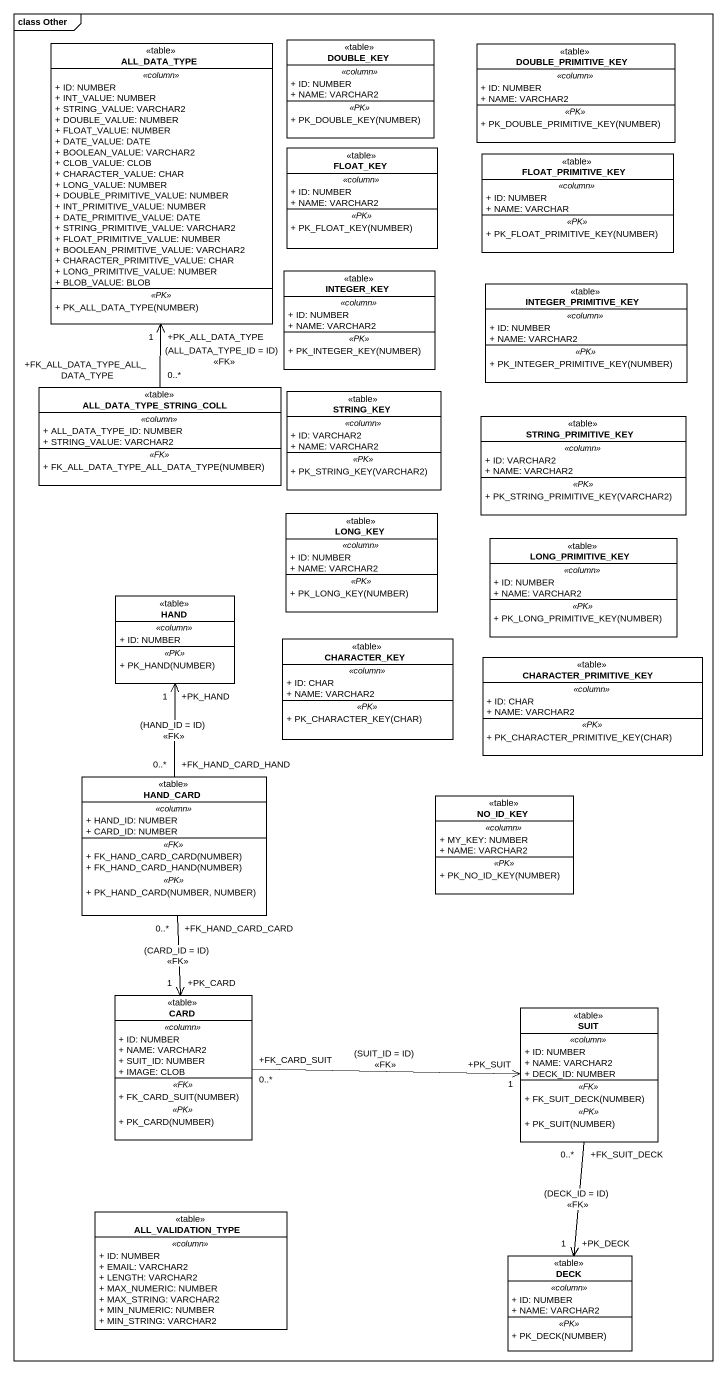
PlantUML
@startuml
mainframe class Other
hide circle
hide empty members
skinparam classAttributeIconSize 0
class ALL_DATA_TYPE <<table>> {
  .. <<column>> ..
  + ID: NUMBER
  + INT_VALUE: NUMBER
  + STRING_VALUE: VARCHAR2
  + DOUBLE_VALUE: NUMBER
  + FLOAT_VALUE: NUMBER
  + DATE_VALUE: DATE
  + BOOLEAN_VALUE: VARCHAR2
  + CLOB_VALUE: CLOB
  + CHARACTER_VALUE: CHAR
  + LONG_VALUE: NUMBER
  + DOUBLE_PRIMITIVE_VALUE: NUMBER
  + INT_PRIMITIVE_VALUE: NUMBER
  + DATE_PRIMITIVE_VALUE: DATE
  + STRING_PRIMITIVE_VALUE: VARCHAR2
  + FLOAT_PRIMITIVE_VALUE: NUMBER
  + BOOLEAN_PRIMITIVE_VALUE: VARCHAR2
  + CHARACTER_PRIMITIVE_VALUE: CHAR
  + LONG_PRIMITIVE_VALUE: NUMBER
  + BLOB_VALUE: BLOB
  .. <<PK>> ..
  + PK_ALL_DATA_TYPE(NUMBER)
}
class DOUBLE_KEY <<table>> {
  .. <<column>> ..
  + ID: NUMBER
  + NAME: VARCHAR2
  .. <<PK>> ..
  + PK_DOUBLE_KEY(NUMBER)
}
class DOUBLE_PRIMITIVE_KEY <<table>> {
  .. <<column>> ..
  + ID: NUMBER
  + NAME: VARCHAR2
  .. <<PK>> ..
  + PK_DOUBLE_PRIMITIVE_KEY(NUMBER)
}
class FLOAT_KEY <<table>> {
  .. <<column>> ..
  + ID: NUMBER
  + NAME: VARCHAR2
  .. <<PK>> ..
  + PK_FLOAT_KEY(NUMBER)
}
class FLOAT_PRIMITIVE_KEY <<table>> {
  .. <<column>> ..
  + ID: NUMBER
  + NAME: VARCHAR
  .. <<PK>> ..
  + PK_FLOAT_PRIMITIVE_KEY(NUMBER)
}
class INTEGER_KEY <<table>> {
  .. <<column>> ..
  + ID: NUMBER
  + NAME: VARCHAR2
  .. <<PK>> ..
  + PK_INTEGER_KEY(NUMBER)
}
class INTEGER_PRIMITIVE_KEY <<table>> {
  .. <<column>> ..
  + ID: NUMBER
  + NAME: VARCHAR2
  .. <<PK>> ..
  + PK_INTEGER_PRIMITIVE_KEY(NUMBER)
}
class ALL_DATA_TYPE_STRING_COLL <<table>> {
  .. <<column>> ..
  + ALL_DATA_TYPE_ID: NUMBER
  + STRING_VALUE: VARCHAR2
  .. <<FK>> ..
  + FK_ALL_DATA_TYPE_ALL_DATA_TYPE(NUMBER)
}
class STRING_KEY <<table>> {
  .. <<column>> ..
  + ID: VARCHAR2
  + NAME: VARCHAR2
  .. <<PK>> ..
  + PK_STRING_KEY(VARCHAR2)
}
class STRING_PRIMITIVE_KEY <<table>> {
  .. <<column>> ..
  + ID: VARCHAR2
  + NAME: VARCHAR2
  .. <<PK>> ..
  + PK_STRING_PRIMITIVE_KEY(VARCHAR2)
}
class LONG_KEY <<table>> {
  .. <<column>> ..
  + ID: NUMBER
  + NAME: VARCHAR2
  .. <<PK>> ..
  + PK_LONG_KEY(NUMBER)
}
class LONG_PRIMITIVE_KEY <<table>> {
  .. <<column>> ..
  + ID: NUMBER
  + NAME: VARCHAR2
  .. <<PK>> ..
  + PK_LONG_PRIMITIVE_KEY(NUMBER)
}
class HAND <<table>> {
  .. <<column>> ..
  + ID: NUMBER
  .. <<PK>> ..
  + PK_HAND(NUMBER)
}
class CHARACTER_KEY <<table>> {
  .. <<column>> ..
  + ID: CHAR
  + NAME: VARCHAR2
  .. <<PK>> ..
  + PK_CHARACTER_KEY(CHAR)
}
class CHARACTER_PRIMITIVE_KEY <<table>> {
  .. <<column>> ..
  + ID: CHAR
  + NAME: VARCHAR2
  .. <<PK>> ..
  + PK_CHARACTER_PRIMITIVE_KEY(CHAR)
}
class HAND_CARD <<table>> {
  .. <<column>> ..
  + HAND_ID: NUMBER
  + CARD_ID: NUMBER
  .. <<FK>> ..
  + FK_HAND_CARD_CARD(NUMBER)
  + FK_HAND_CARD_HAND(NUMBER)
  .. <<PK>> ..
  + PK_HAND_CARD(NUMBER, NUMBER)
}
class NO_ID_KEY <<table>> {
  .. <<column>> ..
  + MY_KEY: NUMBER
  + NAME: VARCHAR2
  .. <<PK>> ..
  + PK_NO_ID_KEY(NUMBER)
}
class "CARD" as CARD_ <<table>> {
  .. <<column>> ..
  + ID: NUMBER
  + NAME: VARCHAR2
  + SUIT_ID: NUMBER
  + IMAGE: CLOB
  .. <<FK>> ..
  + FK_CARD_SUIT(NUMBER)
  .. <<PK>> ..
  + PK_CARD(NUMBER)
}
class SUIT <<table>> {
  .. <<column>> ..
  + ID: NUMBER
  + NAME: VARCHAR2
  + DECK_ID: NUMBER
  .. <<FK>> ..
  + FK_SUIT_DECK(NUMBER)
  .. <<PK>> ..
  + PK_SUIT(NUMBER)
}
class ALL_VALIDATION_TYPE <<table>> {
  .. <<column>> ..
  + ID: NUMBER
  + EMAIL: VARCHAR2
  + LENGTH: VARCHAR2
  + MAX_NUMERIC: NUMBER
  + MAX_STRING: VARCHAR2
  + MIN_NUMERIC: NUMBER
  + MIN_STRING: VARCHAR2
}
class DECK <<table>> {
  .. <<column>> ..
  + ID: NUMBER
  + NAME: VARCHAR2
  .. <<PK>> ..
  + PK_DECK(NUMBER)
}
ALL_DATA_TYPE_STRING_COLL "+FK_ALL_DATA_TYPE_ALL_DATA_TYPE\n0..*" -up-> "+PK_ALL_DATA_TYPE\n1" ALL_DATA_TYPE : (ALL_DATA_TYPE_ID = ID)\n<<FK>>
HAND_CARD "+FK_HAND_CARD_HAND\n0..*" -up-> "+PK_HAND\n1" HAND : (HAND_ID = ID)\n<<FK>>
HAND_CARD "+FK_HAND_CARD_CARD\n0..*" --> "+PK_CARD\n1" CARD_ : (CARD_ID = ID)\n<<FK>>
CARD_ "+FK_CARD_SUIT\n0..*" -right-> "+PK_SUIT\n1" SUIT : (SUIT_ID = ID)\n<<FK>>
SUIT "+FK_SUIT_DECK\n0..*" --> "+PK_DECK\n1" DECK : (DECK_ID = ID)\n<<FK>>
@enduml
